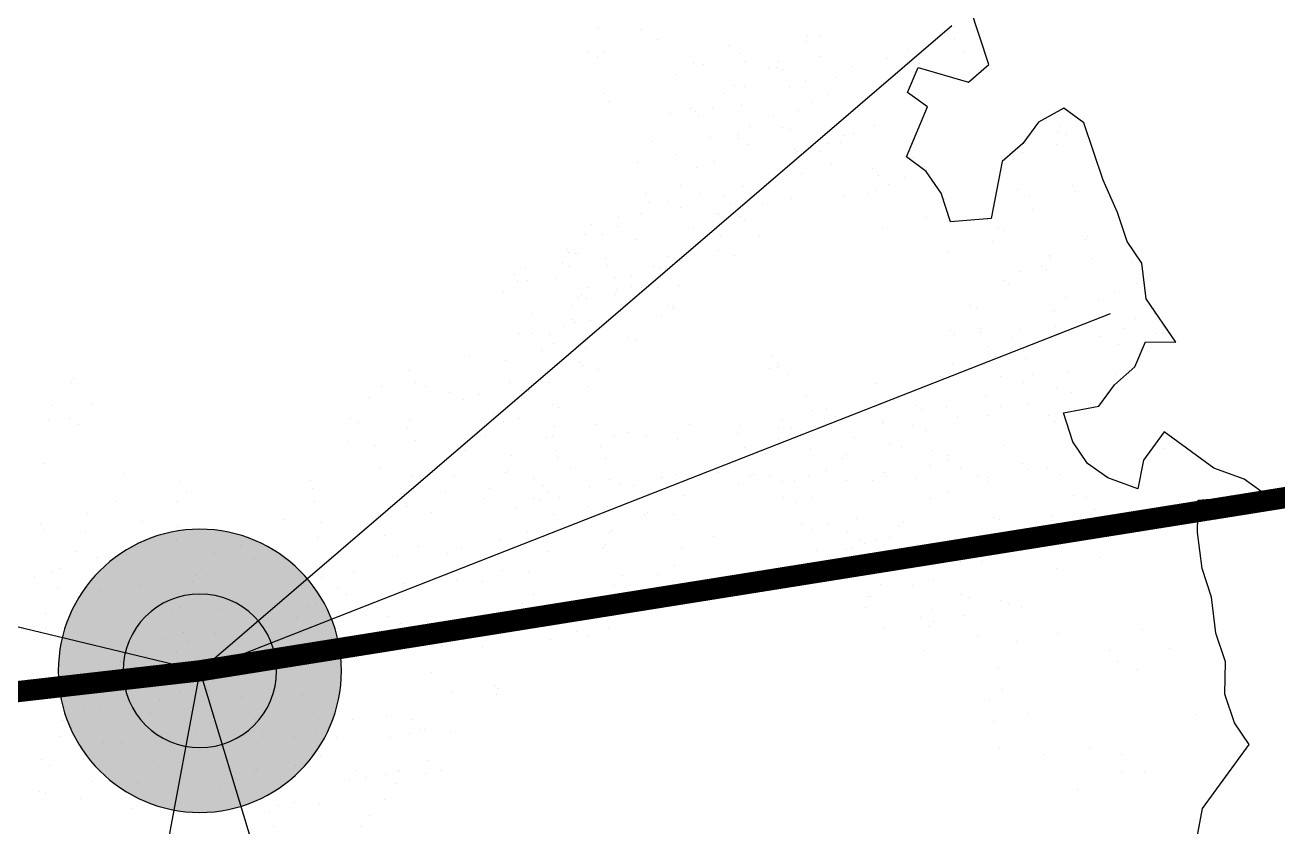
# Model space of a CAD drawing. Extents: x 671027 to 671614, y 802418 to 802669.
# Drawn here: x 671271.354 to 671273.124, y 802500.459 to 802501.592 of the extents above; entities that cross this region are included whole.
import ezdxf

# ---------------------------------------------------------------- set-up
doc = ezdxf.new("R2010")
doc.units = 0
for name, color, linetype in [('Bubbler 60', 200, 'Continuous'), ('fetcs malty hade', 8, 'Continuous'), ('Pipe-Lateral-10 Bars-32mm', 7, 'Continuous'), ('ROAD BORDER', 7, 'Continuous'), ('Roads boundry', 7, 'Continuous')]:
    doc.layers.add(name, color=color, linetype=linetype)
doc.styles.get("Standard").update_dxf_attribs({"font": 'arial.ttf'})
doc.linetypes.add('32mm', pattern='A,0.5,-0.2,["32mm",Standard,S=0.1,R=0,X=-0.1,Y=-0.05],-0.5', length=1.2)

# ---------------------------------------------------------------- blocks, each defined once
blk = doc.blocks.new('wt')
at = {"layer": 'fetcs malty hade', "color": 0}
for p, q in [((0, 0, -0.0102), (-0.2813, 0.7862, -0.0102)), ((0, 0, -0.0102), (0.7566, 0.2267, -0.0102)), ((0.0593, 0.1381, -0.0102), (0.0593, 0.1381, -0.0102)), ((0.0848, 0.1422, -0.0102), (0.0848, 0.1422, -0.0102)), ((0.0866, 0.138, -0.0102), (0.0866, 0.138, -0.0102)), ((-0.0921, 0.1277, -0.0102), (-0.0921, 0.1277, -0.0102)), ((-0.0509, 0.1318, -0.0102), (-0.0509, 0.1318, -0.0102)), ((0.0643, 0.1324, -0.0102), (0.0643, 0.1324, -0.0102)), ((-0.1353, 0.1184, -0.0102), (-0.1353, 0.1184, -0.0102)), ((-0.1298, 0.1165, -0.0102), (-0.1298, 0.1165, -0.0102)), ((-0.0608, 0.1218, -0.0102), (-0.0608, 0.1218, -0.0102)), ((-0.0486, 0.1233, -0.0102), (-0.0486, 0.1233, -0.0102)), ((0.0286, 0.1174, -0.0102), (0.0286, 0.1174, -0.0102)), ((0.0419, 0.1208, -0.0102), (0.0419, 0.1208, -0.0102)), ((-0.1844, 0.1105, -0.0102), (-0.1844, 0.1105, -0.0102)), ((-0.0965, 0.1068, -0.0102), (-0.0965, 0.1068, -0.0102)), ((-0.0938, 0.1132, -0.0102), (-0.0938, 0.1132, -0.0102)), ((-0.0801, 0.1096, -0.0102), (-0.0801, 0.1096, -0.0102)), ((0.0624, 0.1037, -0.0102), (0.0624, 0.1037, -0.0102)), ((0.0946, 0.1096, -0.0102), (0.0946, 0.1096, -0.0102)), ((-0.2314, 0.0976, -0.0102), (-0.2314, 0.0976, -0.0102)), ((-0.219, 0.1026, -0.0102), (-0.219, 0.1026, -0.0102)), ((0.0188, 0.0976, -0.0102), (0.0188, 0.0976, -0.0102)), ((0.0599, 0.1002, -0.0102), (0.0599, 0.1002, -0.0102)), ((0.0817, 0.0982, -0.0102), (0.0817, 0.0982, -0.0102)), ((-0.2193, 0.0852, -0.0102), (-0.2193, 0.0852, -0.0102)), ((-0.1095, 0.0914, -0.0102), (-0.1095, 0.0914, -0.0102)), ((0.023, 0.086, -0.0102), (0.023, 0.086, -0.0102)), ((0.0504, 0.0859, -0.0102), (0.0504, 0.0859, -0.0102)), ((-0.2516, 0.0783, -0.0102), (-0.2516, 0.0783, -0.0102)), ((-0.2488, 0.0801, -0.0102), (-0.2488, 0.0801, -0.0102)), ((-0.2135, 0.0778, -0.0102), (-0.2135, 0.0778, -0.0102)), ((-0.1393, 0.0784, -0.0102), (-0.1393, 0.0784, -0.0102)), ((-0.1241, 0.0817, -0.0102), (-0.1241, 0.0817, -0.0102)), ((-0.1021, 0.0754, -0.0102), (-0.1021, 0.0754, -0.0102)), ((-0.0867, 0.0789, -0.0102), (-0.0867, 0.0789, -0.0102)), ((-0.0747, 0.0753, -0.0102), (-0.0747, 0.0753, -0.0102)), ((-0.0168, 0.0826, -0.0102), (-0.0168, 0.0826, -0.0102)), ((0.003, 0.0785, -0.0102), (0.003, 0.0785, -0.0102)), ((0.0077, 0.0759, -0.0102), (0.0077, 0.0759, -0.0102)), ((-0.2288, 0.0658, -0.0102), (-0.2288, 0.0658, -0.0102)), ((-0.0148, 0.0642, -0.0102), (-0.0148, 0.0642, -0.0102)), ((0.0034, 0.0626, -0.0102), (0.0034, 0.0626, -0.0102)), ((0.0089, 0.0638, -0.0102), (0.0089, 0.0638, -0.0102)), ((0.0522, 0.0708, -0.0102), (0.0522, 0.0708, -0.0102)), ((0.0887, 0.0705, -0.0102), (0.0887, 0.0705, -0.0102)), ((0.0909, 0.0677, -0.0102), (0.0909, 0.0677, -0.0102)), ((0.1069, 0.0688, -0.0102), (0.1069, 0.0688, -0.0102)), ((-0.1466, 0.0536, -0.0102), (-0.1466, 0.0536, -0.0102)), ((0.0874, 0.0612, -0.0102), (0.0874, 0.0612, -0.0102)), ((-0.1693, 0.0455, -0.0102), (-0.1693, 0.0455, -0.0102)), ((-0.1023, 0.0502, -0.0102), (-0.1023, 0.0502, -0.0102)), ((-0.0755, 0.0422, -0.0102), (-0.0755, 0.0422, -0.0102)), ((-0.0224, 0.0512, -0.0102), (-0.0224, 0.0512, -0.0102)), ((-0.0169, 0.0429, -0.0102), (-0.0169, 0.0429, -0.0102)), ((0.005, 0.0511, -0.0102), (0.005, 0.0511, -0.0102)), ((0.0295, 0.0444, -0.0102), (0.0295, 0.0444, -0.0102)), ((0.0701, 0.0451, -0.0102), (0.0701, 0.0451, -0.0102)), ((-0.1277, 0.0341, -0.0102), (-0.1277, 0.0341, -0.0102)), ((0.0045, 0.0314, -0.0102), (0.0045, 0.0314, -0.0102)), ((0.0198, 0.0359, -0.0102), (0.0198, 0.0359, -0.0102)), ((-0.0299, 0.0281, -0.0102), (-0.0299, 0.0281, -0.0102)), ((0.0071, 0.0279, -0.0102), (0.0071, 0.0279, -0.0102)), ((-0.0537, 0.0107, -0.0102), (-0.0537, 0.0107, -0.0102)), ((-0.0524, 0.0183, -0.0102), (-0.0524, 0.0183, -0.0102)), ((-0.051, 0.0122, -0.0102), (-0.051, 0.0122, -0.0102)), ((-0.0328, 0.0105, -0.0102), (-0.0328, 0.0105, -0.0102)), ((-0.0181, 0.0172, -0.0102), (-0.0181, 0.0172, -0.0102)), ((0.016, 0.0187, -0.0102), (0.016, 0.0187, -0.0102)), ((0, 0, -0.0102), (-0.4641, -0.6757, -0.0102)), ((0, 0, -0.0102), (-0.2134, -0.7806, -0.0102)), ((-0.141, 0.0039, -0.0102), (-0.141, 0.0039, -0.0102)), ((-0.1207, 0.006, -0.0102), (-0.1207, 0.006, -0.0102)), ((-0.1091, 0.0081, -0.0102), (-0.1091, 0.0081, -0.0102)), ((-0.0255, 0.0072, -0.0102), (-0.0255, 0.0072, -0.0102)), ((0, 0, -0.0102), (0.8476, -0.1601, -0.0102)), ((0.0512, 0.0091, -0.0102), (0.0512, 0.0091, -0.0102)), ((-0.1579, -0.0001, -0.0102), (-0.1579, -0.0001, -0.0102)), ((-0.1484, -0.0049, -0.0102), (-0.1484, -0.0049, -0.0102)), ((-0.0791, -0.0054, -0.0102), (-0.0791, -0.0054, -0.0102)), ((-0.0739, -0.0015, -0.0102), (-0.0739, -0.0015, -0.0102)), ((0.0171, -0.0063, -0.0102), (0.0171, -0.0063, -0.0102)), ((0.0967, -0.0066, -0.0102), (0.0967, -0.0066, -0.0102)), ((-0.1154, -0.0203, -0.0102), (-0.1154, -0.0203, -0.0102)), ((-0.084, -0.0113, -0.0102), (-0.084, -0.0113, -0.0102)), ((-0.0295, -0.0161, -0.0102), (-0.0295, -0.0161, -0.0102)), ((0.0914, -0.0199, -0.0102), (0.0914, -0.0199, -0.0102)), ((-0.0964, -0.0226, -0.0102), (-0.0964, -0.0226, -0.0102)), ((-0.0783, -0.0243, -0.0102), (-0.0783, -0.0243, -0.0102)), ((-0.0488, -0.0209, -0.0102), (-0.0488, -0.0209, -0.0102)), ((-0.0038, -0.0212, -0.0102), (-0.0038, -0.0212, -0.0102)), ((0.0057, -0.0257, -0.0102), (0.0057, -0.0257, -0.0102)), ((0.026, -0.0319, -0.0102), (0.026, -0.0319, -0.0102)), ((0.0389, -0.0378, -0.0102), (0.0389, -0.0378, -0.0102)), ((0.0863, -0.0378, -0.0102), (0.0863, -0.0378, -0.0102)), ((0.0888, -0.0363, -0.0102), (0.0888, -0.0363, -0.0102)), ((-0.0998, -0.0444, -0.0102), (-0.0998, -0.0444, -0.0102)), ((0.0554, -0.046, -0.0102), (0.0554, -0.046, -0.0102)), ((0.0595, -0.0447, -0.0102), (0.0595, -0.0447, -0.0102)), ((0.1222, -0.0452, -0.0102), (0.1222, -0.0452, -0.0102)), ((0.1346, -0.0464, -0.0102), (0.1346, -0.0464, -0.0102)), ((-0.1043, -0.0532, -0.0102), (-0.1043, -0.0532, -0.0102)), ((-0.0874, -0.055, -0.0102), (-0.0874, -0.055, -0.0102)), ((0.1067, -0.056, -0.0102), (0.1067, -0.056, -0.0102)), ((0.1179, -0.0531, -0.0102), (0.1179, -0.0531, -0.0102)), ((-0.0484, -0.0682, -0.0102), (-0.0484, -0.0682, -0.0102)), ((0.062, -0.0719, -0.0102), (0.062, -0.0719, -0.0102)), ((0.0867, -0.0705, -0.0102), (0.0867, -0.0705, -0.0102)), ((0.1165, -0.0662, -0.0102), (0.1165, -0.0662, -0.0102)), ((-0.1173, -0.0822, -0.0102), (-0.1173, -0.0822, -0.0102)), ((-0.0841, -0.0783, -0.0102), (-0.0841, -0.0783, -0.0102)), ((0.0295, -0.0822, -0.0102), (0.0295, -0.0822, -0.0102)), ((-0.0782, -0.0855, -0.0102), (-0.0782, -0.0855, -0.0102)), ((-0.0613, -0.0908, -0.0102), (-0.0613, -0.0908, -0.0102)), ((-0.0352, -0.0846, -0.0102), (-0.0352, -0.0846, -0.0102)), ((0.0505, -0.0926, -0.0102), (0.0505, -0.0926, -0.0102)), ((0.0617, -0.0897, -0.0102), (0.0617, -0.0897, -0.0102)), ((0.0799, -0.0914, -0.0102), (0.0799, -0.0914, -0.0102)), ((0.1204, -0.0869, -0.0102), (0.1204, -0.0869, -0.0102)), ((-0.0451, -0.1023, -0.0102), (-0.0451, -0.1023, -0.0102)), ((-0.043, -0.0952, -0.0102), (-0.043, -0.0952, -0.0102)), ((0.0686, -0.0943, -0.0102), (0.0686, -0.0943, -0.0102)), ((-0.1471, -0.1082, -0.0102), (-0.1471, -0.1082, -0.0102)), ((-0.1396, -0.1088, -0.0102), (-0.1396, -0.1088, -0.0102)), ((-0.1294, -0.109, -0.0102), (-0.1294, -0.109, -0.0102)), ((-0.111, -0.1121, -0.0102), (-0.111, -0.1121, -0.0102)), ((-0.0991, -0.1082, -0.0102), (-0.0991, -0.1082, -0.0102)), ((-0.0661, -0.1082, -0.0102), (-0.0661, -0.1082, -0.0102)), ((-0.0158, -0.1109, -0.0102), (-0.0158, -0.1109, -0.0102)), ((0.0668, -0.1061, -0.0102), (0.0668, -0.1061, -0.0102)), ((0.1035, -0.1131, -0.0102), (0.1035, -0.1131, -0.0102)), ((-0.0552, -0.1203, -0.0102), (-0.0552, -0.1203, -0.0102)), ((-0.0134, -0.1162, -0.0102), (-0.0134, -0.1162, -0.0102)), ((0.0048, -0.1178, -0.0102), (0.0048, -0.1178, -0.0102)), ((0.0537, -0.1209, -0.0102), (0.0537, -0.1209, -0.0102)), ((0.0958, -0.12, -0.0102), (0.0958, -0.12, -0.0102)), ((0.1422, -0.1184, -0.0102), (0.1422, -0.1184, -0.0102)), ((-0.0501, -0.1274, -0.0102), (-0.0501, -0.1274, -0.0102)), ((-0.0184, -0.1272, -0.0102), (-0.0184, -0.1272, -0.0102)), ((0.1028, -0.127, -0.0102), (0.1028, -0.127, -0.0102)), ((0.1338, -0.1271, -0.0102), (0.1338, -0.1271, -0.0102)), ((-0.1754, -0.1425, -0.0102), (-0.1754, -0.1425, -0.0102)), ((-0.0682, -0.135, -0.0102), (-0.0682, -0.135, -0.0102)), ((-0.032, -0.1416, -0.0102), (-0.032, -0.1416, -0.0102)), ((0.1015, -0.1435, -0.0102), (0.1015, -0.1435, -0.0102)), ((0.1223, -0.1405, -0.0102), (0.1223, -0.1405, -0.0102)), ((-0.1946, -0.146, -0.0102), (-0.1946, -0.146, -0.0102)), ((-0.19, -0.1522, -0.0102), (-0.19, -0.1522, -0.0102)), ((0.0537, -0.1496, -0.0102), (0.0537, -0.1496, -0.0102)), ((0.0718, -0.1513, -0.0102), (0.0718, -0.1513, -0.0102)), ((0.0985, -0.1544, -0.0102), (0.0985, -0.1544, -0.0102)), ((0.1008, -0.1553, -0.0102), (0.1008, -0.1553, -0.0102)), ((0.1097, -0.1515, -0.0102), (0.1097, -0.1515, -0.0102)), ((-0.2101, -0.1633, -0.0102), (-0.2101, -0.1633, -0.0102)), ((-0.1699, -0.1643, -0.0102), (-0.1699, -0.1643, -0.0102)), ((-0.0953, -0.1637, -0.0102), (-0.0953, -0.1637, -0.0102)), ((-0.0283, -0.1589, -0.0102), (-0.0283, -0.1589, -0.0102)), ((-0.2179, -0.1742, -0.0102), (-0.2179, -0.1742, -0.0102)), ((-0.1517, -0.1659, -0.0102), (-0.1517, -0.1659, -0.0102)), ((-0.0777, -0.1732, -0.0102), (-0.0777, -0.1732, -0.0102)), ((-0.0537, -0.1751, -0.0102), (-0.0537, -0.1751, -0.0102)), ((-0.0211, -0.1695, -0.0102), (-0.0211, -0.1695, -0.0102)), ((0.0584, -0.1697, -0.0102), (0.0584, -0.1697, -0.0102)), ((0.0676, -0.1761, -0.0102), (0.0676, -0.1761, -0.0102)), ((0.0697, -0.1668, -0.0102), (0.0697, -0.1668, -0.0102)), ((-0.1167, -0.1852, -0.0102), (-0.1167, -0.1852, -0.0102)), ((-0.0124, -0.1829, -0.0102), (-0.0124, -0.1829, -0.0102)), ((0.0682, -0.1799, -0.0102), (0.0682, -0.1799, -0.0102)), ((0.0936, -0.1793, -0.0102), (0.0936, -0.1793, -0.0102)), ((0.1048, -0.1764, -0.0102), (0.1048, -0.1764, -0.0102)), ((-0.1883, -0.1947, -0.0102), (-0.1883, -0.1947, -0.0102)), ((-0.1812, -0.1921, -0.0102), (-0.1812, -0.1921, -0.0102)), ((-0.1414, -0.1916, -0.0102), (-0.1414, -0.1916, -0.0102)), ((-0.0828, -0.191, -0.0102), (-0.0828, -0.191, -0.0102)), ((0.0216, -0.1908, -0.0102), (0.0216, -0.1908, -0.0102)), ((0.1034, -0.1895, -0.0102), (0.1034, -0.1895, -0.0102)), ((-0.2286, -0.1985, -0.0102), (-0.2286, -0.1985, -0.0102)), ((-0.2183, -0.2031, -0.0102), (-0.2183, -0.2031, -0.0102)), ((-0.17, -0.1975, -0.0102), (-0.17, -0.1975, -0.0102)), ((-0.1095, -0.2044, -0.0102), (-0.1095, -0.2044, -0.0102)), ((-0.0037, -0.204, -0.0102), (-0.0037, -0.204, -0.0102)), ((0.0007, -0.2009, -0.0102), (0.0007, -0.2009, -0.0102)), ((0.0396, -0.2058, -0.0102), (0.0396, -0.2058, -0.0102)), ((0.0733, -0.2005, -0.0102), (0.0733, -0.2005, -0.0102)), ((-0.2137, -0.2109, -0.0102), (-0.2137, -0.2109, -0.0102)), ((-0.0743, -0.2141, -0.0102), (-0.0743, -0.2141, -0.0102)), ((-0.1384, -0.2266, -0.0102), (-0.1384, -0.2266, -0.0102)), ((-0.1256, -0.2182, -0.0102), (-0.1256, -0.2182, -0.0102)), ((-0.0777, -0.2263, -0.0102), (-0.0777, -0.2263, -0.0102)), ((-0.0526, -0.2194, -0.0102), (-0.0526, -0.2194, -0.0102)), ((-0.2068, -0.23, -0.0102), (-0.2068, -0.23, -0.0102)), ((-0.1575, -0.2373, -0.0102), (-0.1575, -0.2373, -0.0102)), ((0.0055, -0.2345, -0.0102), (0.0055, -0.2345, -0.0102)), ((-0.1996, -0.2405, -0.0102), (-0.1996, -0.2405, -0.0102)), ((-0.1165, -0.2487, -0.0102), (-0.1165, -0.2487, -0.0102)), ((-0.0487, -0.2402, -0.0102), (-0.0487, -0.2402, -0.0102)), ((-0.0087, -0.2453, -0.0102), (-0.0087, -0.2453, -0.0102)), ((0.0385, -0.2422, -0.0102), (0.0385, -0.2422, -0.0102)), ((0.0406, -0.2442, -0.0102), (0.0406, -0.2442, -0.0102)), ((0.0456, -0.2417, -0.0102), (0.0456, -0.2417, -0.0102)), ((-0.2344, -0.2499, -0.0102), (-0.2344, -0.2499, -0.0102)), ((-0.2025, -0.2546, -0.0102), (-0.2025, -0.2546, -0.0102)), ((-0.1677, -0.2559, -0.0102), (-0.1677, -0.2559, -0.0102)), ((-0.1239, -0.2547, -0.0102), (-0.1239, -0.2547, -0.0102)), ((-0.0813, -0.2583, -0.0102), (-0.0813, -0.2583, -0.0102)), ((-0.0559, -0.2578, -0.0102), (-0.0559, -0.2578, -0.0102)), ((-0.0154, -0.2572, -0.0102), (-0.0154, -0.2572, -0.0102)), ((-0.1849, -0.2641, -0.0102), (-0.1849, -0.2641, -0.0102)), ((-0.1357, -0.2688, -0.0102), (-0.1357, -0.2688, -0.0102)), ((-0.2282, -0.2787, -0.0102), (-0.2282, -0.2787, -0.0102)), ((-0.1779, -0.272, -0.0102), (-0.1779, -0.272, -0.0102)), ((-0.1498, -0.2756, -0.0102), (-0.1498, -0.2756, -0.0102)), ((-0.1373, -0.2713, -0.0102), (-0.1373, -0.2713, -0.0102)), ((-0.106, -0.2744, -0.0102), (-0.106, -0.2744, -0.0102)), ((-0.0516, -0.2793, -0.0102), (-0.0516, -0.2793, -0.0102)), ((-0.0269, -0.2717, -0.0102), (-0.0269, -0.2717, -0.0102)), ((-0.2844, -0.2834, -0.0102), (-0.2844, -0.2834, -0.0102)), ((-0.21, -0.2804, -0.0102), (-0.21, -0.2804, -0.0102)), ((-0.1793, -0.2856, -0.0102), (-0.1793, -0.2856, -0.0102)), ((-0.112, -0.2895, -0.0102), (-0.112, -0.2895, -0.0102)), ((-0.0856, -0.2818, -0.0102), (-0.0856, -0.2818, -0.0102)), ((-0.0334, -0.281, -0.0102), (-0.0334, -0.281, -0.0102)), ((-0.2981, -0.2941, -0.0102), (-0.2981, -0.2941, -0.0102)), ((-0.2933, -0.2957, -0.0102), (-0.2933, -0.2957, -0.0102)), ((-0.2492, -0.2931, -0.0102), (-0.2492, -0.2931, -0.0102)), ((-0.2011, -0.2948, -0.0102), (-0.2011, -0.2948, -0.0102)), ((-0.129, -0.2915, -0.0102), (-0.129, -0.2915, -0.0102)), ((-0.1218, -0.2988, -0.0102), (-0.1218, -0.2988, -0.0102)), ((-0.1109, -0.295, -0.0102), (-0.1109, -0.295, -0.0102)), ((-0.0676, -0.2967, -0.0102), (-0.0676, -0.2967, -0.0102)), ((0.0054, -0.2912, -0.0102), (0.0054, -0.2912, -0.0102)), ((-0.3022, -0.3032, -0.0102), (-0.3022, -0.3032, -0.0102)), ((-0.2917, -0.3043, -0.0102), (-0.2917, -0.3043, -0.0102)), ((-0.2645, -0.3045, -0.0102), (-0.2645, -0.3045, -0.0102)), ((-0.2479, -0.3031, -0.0102), (-0.2479, -0.3031, -0.0102)), ((-0.2329, -0.3091, -0.0102), (-0.2329, -0.3091, -0.0102)), ((-0.1614, -0.3054, -0.0102), (-0.1614, -0.3054, -0.0102)), ((-0.1155, -0.3028, -0.0102), (-0.1155, -0.3028, -0.0102)), ((-0.0973, -0.3045, -0.0102), (-0.0973, -0.3045, -0.0102)), ((-0.0197, -0.3019, -0.0102), (-0.0197, -0.3019, -0.0102)), ((-0.2456, -0.3176, -0.0102), (-0.2456, -0.3176, -0.0102)), ((-0.2382, -0.3197, -0.0102), (-0.2382, -0.3197, -0.0102)), ((-0.206, -0.3122, -0.0102), (-0.206, -0.3122, -0.0102)), ((-0.1879, -0.3139, -0.0102), (-0.1879, -0.3139, -0.0102)), ((-0.1848, -0.318, -0.0102), (-0.1848, -0.318, -0.0102)), ((-0.1694, -0.3135, -0.0102), (-0.1694, -0.3135, -0.0102)), ((-0.1622, -0.3111, -0.0102), (-0.1622, -0.3111, -0.0102)), ((-0.15, -0.3121, -0.0102), (-0.15, -0.3121, -0.0102)), ((-0.144, -0.3127, -0.0102), (-0.144, -0.3127, -0.0102)), ((-0.1111, -0.3112, -0.0102), (-0.1111, -0.3112, -0.0102)), ((0.0007, -0.3136, -0.0102), (0.0007, -0.3136, -0.0102)), ((-0.2913, -0.3277, -0.0102), (-0.2913, -0.3277, -0.0102)), ((-0.251, -0.3292, -0.0102), (-0.251, -0.3292, -0.0102)), ((-0.1342, -0.3232, -0.0102), (-0.1342, -0.3232, -0.0102)), ((0.006, -0.3222, -0.0102), (0.006, -0.3222, -0.0102)), ((-0.3143, -0.3398, -0.0102), (-0.3143, -0.3398, -0.0102)), ((-0.3117, -0.3399, -0.0102), (-0.3117, -0.3399, -0.0102)), ((-0.3033, -0.334, -0.0102), (-0.3033, -0.334, -0.0102)), ((-0.2999, -0.3394, -0.0102), (-0.2999, -0.3394, -0.0102)), ((-0.2678, -0.3387, -0.0102), (-0.2678, -0.3387, -0.0102)), ((-0.2562, -0.3373, -0.0102), (-0.2562, -0.3373, -0.0102)), ((-0.253, -0.3399, -0.0102), (-0.253, -0.3399, -0.0102)), ((-0.2203, -0.3395, -0.0102), (-0.2203, -0.3395, -0.0102)), ((-0.2176, -0.342, -0.0102), (-0.2176, -0.342, -0.0102)), ((-0.116, -0.3363, -0.0102), (-0.116, -0.3363, -0.0102)), ((-0.1009, -0.3331, -0.0102), (-0.1009, -0.3331, -0.0102)), ((0.0009, -0.34, -0.0102), (0.0009, -0.34, -0.0102)), ((-0.31, -0.3479, -0.0102), (-0.31, -0.3479, -0.0102)), ((-0.3097, -0.3456, -0.0102), (-0.3097, -0.3456, -0.0102)), ((-0.2749, -0.3468, -0.0102), (-0.2749, -0.3468, -0.0102)), ((-0.2737, -0.3445, -0.0102), (-0.2737, -0.3445, -0.0102)), ((-0.272, -0.3509, -0.0102), (-0.272, -0.3509, -0.0102)), ((-0.2311, -0.3456, -0.0102), (-0.2311, -0.3456, -0.0102)), ((-0.1994, -0.3437, -0.0102), (-0.1994, -0.3437, -0.0102)), ((-0.1674, -0.3478, -0.0102), (-0.1674, -0.3478, -0.0102)), ((-0.1492, -0.3495, -0.0102), (-0.1492, -0.3495, -0.0102)), ((-0.0992, -0.3497, -0.0102), (-0.0992, -0.3497, -0.0102)), ((-0.0789, -0.3509, -0.0102), (-0.0789, -0.3509, -0.0102)), ((-0.0773, -0.3495, -0.0102), (-0.0773, -0.3495, -0.0102)), ((-0.0679, -0.3452, -0.0102), (-0.0679, -0.3452, -0.0102)), ((-0.0657, -0.3427, -0.0102), (-0.0657, -0.3427, -0.0102)), ((-0.0335, -0.3483, -0.0102), (-0.0335, -0.3483, -0.0102)), ((-0.3325, -0.3613, -0.0102), (-0.3325, -0.3613, -0.0102)), ((-0.3247, -0.3546, -0.0102), (-0.3247, -0.3546, -0.0102)), ((-0.2809, -0.3534, -0.0102), (-0.2809, -0.3534, -0.0102)), ((-0.2538, -0.3526, -0.0102), (-0.2538, -0.3526, -0.0102)), ((-0.2129, -0.3547, -0.0102), (-0.2129, -0.3547, -0.0102)), ((-0.1558, -0.3617, -0.0102), (-0.1558, -0.3617, -0.0102)), ((-0.1385, -0.3525, -0.0102), (-0.1385, -0.3525, -0.0102)), ((-0.121, -0.3541, -0.0102), (-0.121, -0.3541, -0.0102)), ((-0.1159, -0.3613, -0.0102), (-0.1159, -0.3613, -0.0102)), ((-0.0407, -0.356, -0.0102), (-0.0407, -0.356, -0.0102)), ((-0.3232, -0.3696, -0.0102), (-0.3232, -0.3696, -0.0102)), ((-0.3036, -0.3705, -0.0102), (-0.3036, -0.3705, -0.0102)), ((-0.2973, -0.371, -0.0102), (-0.2973, -0.371, -0.0102)), ((-0.1142, -0.3728, -0.0102), (-0.1142, -0.3728, -0.0102)), ((-0.4746, -0.3745, -0.0102), (-0.4746, -0.3745, -0.0102)), ((-0.4698, -0.3814, -0.0102), (-0.4698, -0.3814, -0.0102)), ((-0.3285, -0.3831, -0.0102), (-0.3285, -0.3831, -0.0102)), ((-0.2865, -0.3766, -0.0102), (-0.2865, -0.3766, -0.0102)), ((-0.2765, -0.3761, -0.0102), (-0.2765, -0.3761, -0.0102)), ((-0.273, -0.3755, -0.0102), (-0.273, -0.3755, -0.0102)), ((-0.2583, -0.3778, -0.0102), (-0.2583, -0.3778, -0.0102)), ((-0.2363, -0.3824, -0.0102), (-0.2363, -0.3824, -0.0102)), ((-0.158, -0.374, -0.0102), (-0.158, -0.374, -0.0102)), ((-0.0909, -0.3826, -0.0102), (-0.0909, -0.3826, -0.0102)), ((-0.0889, -0.3793, -0.0102), (-0.0889, -0.3793, -0.0102)), ((-0.4932, -0.3849, -0.0102), (-0.4932, -0.3849, -0.0102)), ((-0.4735, -0.3869, -0.0102), (-0.4735, -0.3869, -0.0102)), ((-0.4394, -0.3841, -0.0102), (-0.4394, -0.3841, -0.0102)), ((-0.432, -0.3867, -0.0102), (-0.432, -0.3867, -0.0102)), ((-0.3363, -0.3844, -0.0102), (-0.3363, -0.3844, -0.0102)), ((-0.286, -0.3902, -0.0102), (-0.286, -0.3902, -0.0102)), ((-0.2777, -0.3891, -0.0102), (-0.2777, -0.3891, -0.0102)), ((-0.2338, -0.3879, -0.0102), (-0.2338, -0.3879, -0.0102)), ((-0.1543, -0.3881, -0.0102), (-0.1543, -0.3881, -0.0102)), ((-0.0387, -0.3851, -0.0102), (-0.0387, -0.3851, -0.0102)), ((-0.3369, -0.403, -0.0102), (-0.3369, -0.403, -0.0102)), ((-0.3158, -0.3975, -0.0102), (-0.3158, -0.3975, -0.0102)), ((-0.276, -0.3971, -0.0102), (-0.276, -0.3971, -0.0102)), ((-0.1191, -0.3977, -0.0102), (-0.1191, -0.3977, -0.0102)), ((-0.1174, -0.3971, -0.0102), (-0.1174, -0.3971, -0.0102)), ((-0.087, -0.4033, -0.0102), (-0.087, -0.4033, -0.0102)), ((-0.0449, -0.4001, -0.0102), (-0.0449, -0.4001, -0.0102)), ((-0.3797, -0.4053, -0.0102), (-0.3797, -0.4053, -0.0102)), ((-0.3529, -0.4086, -0.0102), (-0.3529, -0.4086, -0.0102)), ((-0.3454, -0.4107, -0.0102), (-0.3454, -0.4107, -0.0102)), ((-0.292, -0.409, -0.0102), (-0.292, -0.409, -0.0102)), ((-0.2912, -0.4141, -0.0102), (-0.2912, -0.4141, -0.0102)), ((-0.2744, -0.4104, -0.0102), (-0.2744, -0.4104, -0.0102)), ((-0.2513, -0.411, -0.0102), (-0.2513, -0.411, -0.0102)), ((-0.1478, -0.4134, -0.0102), (-0.1478, -0.4134, -0.0102)), ((-0.1194, -0.4096, -0.0102), (-0.1194, -0.4096, -0.0102)), ((-0.1012, -0.4131, -0.0102), (-0.1012, -0.4131, -0.0102)), ((-0.0585, -0.4072, -0.0102), (-0.0585, -0.4072, -0.0102)), ((-0.4885, -0.419, -0.0102), (-0.4885, -0.419, -0.0102)), ((-0.3952, -0.4185, -0.0102), (-0.3952, -0.4185, -0.0102)), ((-0.2996, -0.4211, -0.0102), (-0.2996, -0.4211, -0.0102)), ((-0.2892, -0.4188, -0.0102), (-0.2892, -0.4188, -0.0102)), ((-0.2588, -0.4173, -0.0102), (-0.2588, -0.4173, -0.0102)), ((-0.2574, -0.422, -0.0102), (-0.2574, -0.422, -0.0102)), ((-0.2559, -0.4206, -0.0102), (-0.2559, -0.4206, -0.0102)), ((-0.1594, -0.4249, -0.0102), (-0.1594, -0.4249, -0.0102)), ((-0.4785, -0.4321, -0.0102), (-0.4785, -0.4321, -0.0102)), ((-0.3444, -0.4265, -0.0102), (-0.3444, -0.4265, -0.0102)), ((-0.2945, -0.4323, -0.0102), (-0.2945, -0.4323, -0.0102)), ((-0.2741, -0.4287, -0.0102), (-0.2741, -0.4287, -0.0102)), ((-0.1242, -0.4345, -0.0102), (-0.1242, -0.4345, -0.0102)), ((-0.0652, -0.4348, -0.0102), (-0.0652, -0.4348, -0.0102)), ((-0.4481, -0.4441, -0.0102), (-0.4481, -0.4441, -0.0102)), ((-0.4169, -0.4365, -0.0102), (-0.4169, -0.4365, -0.0102)), ((-0.3822, -0.4378, -0.0102), (-0.3822, -0.4378, -0.0102)), ((-0.3569, -0.4387, -0.0102), (-0.3569, -0.4387, -0.0102)), ((-0.3383, -0.4366, -0.0102), (-0.3383, -0.4366, -0.0102)), ((-0.3202, -0.4456, -0.0102), (-0.3202, -0.4456, -0.0102)), ((-0.1175, -0.4438, -0.0102), (-0.1175, -0.4438, -0.0102)), ((-0.4188, -0.4532, -0.0102), (-0.4188, -0.4532, -0.0102)), ((-0.3699, -0.4534, -0.0102), (-0.3699, -0.4534, -0.0102)), ((-0.3481, -0.4529, -0.0102), (-0.3481, -0.4529, -0.0102)), ((-0.1226, -0.4483, -0.0102), (-0.1226, -0.4483, -0.0102)), ((-0.4562, -0.4601, -0.0102), (-0.4562, -0.4601, -0.0102)), ((-0.416, -0.4574, -0.0102), (-0.416, -0.4574, -0.0102)), ((-0.4123, -0.4589, -0.0102), (-0.4123, -0.4589, -0.0102)), ((-0.3303, -0.4653, -0.0102), (-0.3303, -0.4653, -0.0102)), ((-0.3001, -0.4637, -0.0102), (-0.3001, -0.4637, -0.0102)), ((-0.1537, -0.4659, -0.0102), (-0.1537, -0.4659, -0.0102)), ((-0.1475, -0.4634, -0.0102), (-0.1475, -0.4634, -0.0102)), ((-0.1058, -0.4599, -0.0102), (-0.1058, -0.4599, -0.0102)), ((-0.4545, -0.4681, -0.0102), (-0.4545, -0.4681, -0.0102)), ((-0.4183, -0.4716, -0.0102), (-0.4183, -0.4716, -0.0102)), ((-0.3937, -0.4675, -0.0102), (-0.3937, -0.4675, -0.0102)), ((-0.373, -0.4683, -0.0102), (-0.373, -0.4683, -0.0102)), ((-0.3435, -0.4734, -0.0102), (-0.3435, -0.4734, -0.0102)), ((-0.3291, -0.4671, -0.0102), (-0.3291, -0.4671, -0.0102)), ((-0.3121, -0.467, -0.0102), (-0.3121, -0.467, -0.0102)), ((-0.294, -0.4767, -0.0102), (-0.294, -0.4767, -0.0102)), ((-0.1355, -0.4676, -0.0102), (-0.1355, -0.4676, -0.0102)), ((-0.1123, -0.473, -0.0102), (-0.1123, -0.473, -0.0102)), ((-0.1112, -0.4705, -0.0102), (-0.1112, -0.4705, -0.0102)), ((-0.4283, -0.482, -0.0102), (-0.4283, -0.482, -0.0102)), ((-0.3378, -0.4779, -0.0102), (-0.3378, -0.4779, -0.0102)), ((-0.3263, -0.4844, -0.0102), (-0.3263, -0.4844, -0.0102)), ((-0.1284, -0.4841, -0.0102), (-0.1284, -0.4841, -0.0102)), ((-0.1103, -0.4858, -0.0102), (-0.1103, -0.4858, -0.0102)), ((-0.4677, -0.4898, -0.0102), (-0.4677, -0.4898, -0.0102)), ((-0.4344, -0.4916, -0.0102), (-0.4344, -0.4916, -0.0102)), ((-0.4175, -0.4957, -0.0102), (-0.4175, -0.4957, -0.0102)), ((-0.3938, -0.4909, -0.0102), (-0.3938, -0.4909, -0.0102)), ((-0.3905, -0.4904, -0.0102), (-0.3905, -0.4904, -0.0102)), ((-0.35, -0.4897, -0.0102), (-0.35, -0.4897, -0.0102)), ((-0.3229, -0.4879, -0.0102), (-0.3229, -0.4879, -0.0102)), ((-0.1984, -0.4953, -0.0102), (-0.1984, -0.4953, -0.0102)), ((-0.1391, -0.4962, -0.0102), (-0.1391, -0.4962, -0.0102)), ((-0.1041, -0.4964, -0.0102), (-0.1041, -0.4964, -0.0102)), ((-0.0909, -0.4955, -0.0102), (-0.0909, -0.4955, -0.0102)), ((-0.4601, -0.4995, -0.0102), (-0.4601, -0.4995, -0.0102)), ((-0.4526, -0.5016, -0.0102), (-0.4526, -0.5016, -0.0102)), ((-0.4327, -0.4996, -0.0102), (-0.4327, -0.4996, -0.0102)), ((-0.3992, -0.4999, -0.0102), (-0.3992, -0.4999, -0.0102)), ((-0.3845, -0.498, -0.0102), (-0.3845, -0.498, -0.0102)), ((-0.3494, -0.5077, -0.0102), (-0.3494, -0.5077, -0.0102)), ((-0.3343, -0.5039, -0.0102), (-0.3343, -0.5039, -0.0102)), ((-0.3081, -0.4989, -0.0102), (-0.3081, -0.4989, -0.0102)), ((-0.2081, -0.4977, -0.0102), (-0.2081, -0.4977, -0.0102)), ((-0.2016, -0.5026, -0.0102), (-0.2016, -0.5026, -0.0102)), ((-0.199, -0.5027, -0.0102), (-0.199, -0.5027, -0.0102)), ((-0.1552, -0.5015, -0.0102), (-0.1552, -0.5015, -0.0102)), ((-0.1479, -0.4976, -0.0102), (-0.1479, -0.4976, -0.0102)), ((-0.104, -0.5059, -0.0102), (-0.104, -0.5059, -0.0102)), ((-0.0859, -0.5054, -0.0102), (-0.0859, -0.5054, -0.0102)), ((-0.1919, -0.5097, -0.0102), (-0.1919, -0.5097, -0.0102)), ((-0.1481, -0.5085, -0.0102), (-0.1481, -0.5085, -0.0102)), ((-0.1062, -0.5177, -0.0102), (-0.1062, -0.5177, -0.0102)), ((-0.0681, -0.5081, -0.0102), (-0.0681, -0.5081, -0.0102)), ((-0.0624, -0.5165, -0.0102), (-0.0624, -0.5165, -0.0102)), ((-0.0443, -0.5182, -0.0102), (-0.0443, -0.5182, -0.0102)), ((-0.4459, -0.5213, -0.0102), (-0.4459, -0.5213, -0.0102)), ((-0.4455, -0.5276, -0.0102), (-0.4455, -0.5276, -0.0102)), ((-0.4054, -0.5207, -0.0102), (-0.4054, -0.5207, -0.0102)), ((-0.3957, -0.5272, -0.0102), (-0.3957, -0.5272, -0.0102)), ((-0.3551, -0.5265, -0.0102), (-0.3551, -0.5265, -0.0102)), ((-0.1725, -0.5232, -0.0102), (-0.1725, -0.5232, -0.0102)), ((-0.1595, -0.5273, -0.0102), (-0.1595, -0.5273, -0.0102)), ((-0.1287, -0.522, -0.0102), (-0.1287, -0.522, -0.0102)), ((-0.0881, -0.5194, -0.0102), (-0.0881, -0.5194, -0.0102)), ((-0.45, -0.5301, -0.0102), (-0.45, -0.5301, -0.0102)), ((-0.4434, -0.5321, -0.0102), (-0.4434, -0.5321, -0.0102)), ((-0.4274, -0.5366, -0.0102), (-0.4274, -0.5366, -0.0102)), ((-0.3932, -0.5336, -0.0102), (-0.3932, -0.5336, -0.0102)), ((-0.3765, -0.5359, -0.0102), (-0.3765, -0.5359, -0.0102)), ((-0.3741, -0.5376, -0.0102), (-0.3741, -0.5376, -0.0102)), ((-0.3357, -0.5288, -0.0102), (-0.3357, -0.5288, -0.0102)), ((-0.1603, -0.5383, -0.0102), (-0.1603, -0.5383, -0.0102)), ((-0.1092, -0.5332, -0.0102), (-0.1092, -0.5332, -0.0102)), ((-0.0657, -0.5305, -0.0102), (-0.0657, -0.5305, -0.0102)), ((-0.4083, -0.5418, -0.0102), (-0.4083, -0.5418, -0.0102)), ((-0.3559, -0.5393, -0.0102), (-0.3559, -0.5393, -0.0102)), ((-0.1533, -0.5453, -0.0102), (-0.1533, -0.5453, -0.0102)), ((-0.1178, -0.5474, -0.0102), (-0.1178, -0.5474, -0.0102)), ((-0.0996, -0.5491, -0.0102), (-0.0996, -0.5491, -0.0102)), ((-0.0569, -0.5447, -0.0102), (-0.0569, -0.5447, -0.0102)), ((-0.0432, -0.5468, -0.0102), (-0.0432, -0.5468, -0.0102)), ((-0.0428, -0.543, -0.0102), (-0.0428, -0.543, -0.0102)), ((-0.0234, -0.5404, -0.0102), (-0.0234, -0.5404, -0.0102)), ((-0.4689, -0.5557, -0.0102), (-0.4689, -0.5557, -0.0102)), ((-0.4643, -0.5548, -0.0102), (-0.4643, -0.5548, -0.0102)), ((-0.432, -0.5507, -0.0102), (-0.432, -0.5507, -0.0102)), ((-0.4136, -0.5541, -0.0102), (-0.4136, -0.5541, -0.0102)), ((-0.3725, -0.5559, -0.0102), (-0.3725, -0.5559, -0.0102)), ((-0.1338, -0.5588, -0.0102), (-0.1338, -0.5588, -0.0102)), ((-0.1211, -0.5507, -0.0102), (-0.1211, -0.5507, -0.0102)), ((-0.0676, -0.5533, -0.0102), (-0.0676, -0.5533, -0.0102)), ((-0.0494, -0.555, -0.0102), (-0.0494, -0.555, -0.0102)), ((-0.0459, -0.5579, -0.0102), (-0.0459, -0.5579, -0.0102)), ((-0.002, -0.5567, -0.0102), (-0.002, -0.5567, -0.0102)), ((-0.0016, -0.5582, -0.0102), (-0.0016, -0.5582, -0.0102)), ((0.007, -0.5527, -0.0102), (0.007, -0.5527, -0.0102)), ((-0.4671, -0.5668, -0.0102), (-0.4671, -0.5668, -0.0102)), ((-0.4507, -0.5644, -0.0102), (-0.4507, -0.5644, -0.0102)), ((-0.4182, -0.5671, -0.0102), (-0.4182, -0.5671, -0.0102)), ((-0.3786, -0.5627, -0.0102), (-0.3786, -0.5627, -0.0102)), ((-0.3604, -0.5644, -0.0102), (-0.3604, -0.5644, -0.0102)), ((-0.048, -0.5676, -0.0102), (-0.048, -0.5676, -0.0102)), ((-0.0107, -0.5675, -0.0102), (-0.0107, -0.5675, -0.0102)), ((0.0257, -0.5661, -0.0102), (0.0257, -0.5661, -0.0102)), ((-0.4319, -0.5765, -0.0102), (-0.4319, -0.5765, -0.0102)), ((-0.383, -0.5767, -0.0102), (-0.383, -0.5767, -0.0102)), ((-0.3775, -0.5737, -0.0102), (-0.3775, -0.5737, -0.0102)), ((-0.3337, -0.5726, -0.0102), (-0.3337, -0.5726, -0.0102)), ((-0.0968, -0.5704, -0.0102), (-0.0968, -0.5704, -0.0102)), ((-0.0487, -0.5792, -0.0102), (-0.0487, -0.5792, -0.0102)), ((-0.0351, -0.5762, -0.0102), (-0.0351, -0.5762, -0.0102)), ((-0.0317, -0.5797, -0.0102), (-0.0317, -0.5797, -0.0102)), ((-0.439, -0.5897, -0.0102), (-0.439, -0.5897, -0.0102)), ((-0.384, -0.5856, -0.0102), (-0.384, -0.5856, -0.0102)), ((-0.1765, -0.5816, -0.0102), (-0.1765, -0.5816, -0.0102)), ((-0.1586, -0.5832, -0.0102), (-0.1586, -0.5832, -0.0102)), ((-0.1447, -0.5848, -0.0102), (-0.1447, -0.5848, -0.0102)), ((-0.1432, -0.5834, -0.0102), (-0.1432, -0.5834, -0.0102)), ((-0.1263, -0.5875, -0.0102), (-0.1263, -0.5875, -0.0102)), ((-0.1021, -0.5809, -0.0102), (-0.1021, -0.5809, -0.0102)), ((-0.0993, -0.5822, -0.0102), (-0.0993, -0.5822, -0.0102)), ((-0.0574, -0.5876, -0.0102), (-0.0574, -0.5876, -0.0102)), ((-0.3533, -0.5977, -0.0102), (-0.3533, -0.5977, -0.0102)), ((-0.3352, -0.5994, -0.0102), (-0.3352, -0.5994, -0.0102)), ((-0.3338, -0.5915, -0.0102), (-0.3338, -0.5915, -0.0102)), ((-0.3035, -0.601, -0.0102), (-0.3035, -0.601, -0.0102)), ((-0.1219, -0.5973, -0.0102), (-0.1219, -0.5973, -0.0102)), ((-0.0605, -0.5924, -0.0102), (-0.0605, -0.5924, -0.0102)), ((-0.0223, -0.5972, -0.0102), (-0.0223, -0.5972, -0.0102)), ((-0.0072, -0.5935, -0.0102), (-0.0072, -0.5935, -0.0102)), ((0.0201, -0.5975, -0.0102), (0.0201, -0.5975, -0.0102)), ((0.0475, -0.5976, -0.0102), (0.0475, -0.5976, -0.0102)), ((-0.3891, -0.6035, -0.0102), (-0.3891, -0.6035, -0.0102)), ((-0.3474, -0.6022, -0.0102), (-0.3474, -0.6022, -0.0102)), ((-0.3388, -0.6094, -0.0102), (-0.3388, -0.6094, -0.0102)), ((-0.1389, -0.6081, -0.0102), (-0.1389, -0.6081, -0.0102)), ((-0.095, -0.6069, -0.0102), (-0.095, -0.6069, -0.0102)), ((-0.0099, -0.6111, -0.0102), (-0.0099, -0.6111, -0.0102)), ((0.0148, -0.6081, -0.0102), (0.0148, -0.6081, -0.0102)), ((0.024, -0.608, -0.0102), (0.024, -0.608, -0.0102)), ((0.028, -0.6031, -0.0102), (0.028, -0.6031, -0.0102)), ((-0.4429, -0.6198, -0.0102), (-0.4429, -0.6198, -0.0102)), ((-0.1547, -0.6131, -0.0102), (-0.1547, -0.6131, -0.0102)), ((-0.1515, -0.6165, -0.0102), (-0.1515, -0.6165, -0.0102)), ((-0.1333, -0.6182, -0.0102), (-0.1333, -0.6182, -0.0102)), ((-0.1163, -0.6217, -0.0102), (-0.1163, -0.6217, -0.0102)), ((-0.1045, -0.619, -0.0102), (-0.1045, -0.619, -0.0102)), ((-0.0769, -0.6159, -0.0102), (-0.0769, -0.6159, -0.0102)), ((-0.0214, -0.6211, -0.0102), (-0.0214, -0.6211, -0.0102)), ((-0.3601, -0.6266, -0.0102), (-0.3994, -0.6484, -0.0102)), ((-0.3464, -0.6417, -0.0102), (-0.3601, -0.6266, -0.0102)), ((-0.3589, -0.6319, -0.0102), (-0.3589, -0.6319, -0.0102)), ((-0.3435, -0.6229, -0.0102), (-0.3435, -0.6229, -0.0102)), ((-0.0812, -0.6314, -0.0102), (-0.0812, -0.6314, -0.0102)), ((-0.0353, -0.6273, -0.0102), (-0.0353, -0.6273, -0.0102)), ((0.0048, -0.632, -0.0102), (0.0048, -0.632, -0.0102)), ((-0.448, -0.6376, -0.0102), (-0.448, -0.6376, -0.0102)), ((-0.4131, -0.6333, -0.0102), (-0.4327, -0.6442, -0.0102)), ((-0.3994, -0.6484, -0.0102), (-0.4131, -0.6333, -0.0102)), ((-0.3273, -0.6519, -0.0102), (-0.3464, -0.6417, -0.0102)), ((-0.3087, -0.6378, -0.0102), (-0.3087, -0.6378, -0.0102)), ((-0.1769, -0.6357, -0.0102), (-0.1769, -0.6357, -0.0102)), ((-0.1504, -0.6378, -0.0102), (-0.1504, -0.6378, -0.0102)), ((-0.1107, -0.634, -0.0102), (-0.1107, -0.634, -0.0102)), ((-0.1077, -0.6346, -0.0102), (-0.1077, -0.6346, -0.0102)), ((-0.022, -0.6352, -0.0102), (-0.022, -0.6352, -0.0102)), ((0.0078, -0.6387, -0.0102), (0.0078, -0.6387, -0.0102)), ((0.0219, -0.634, -0.0102), (0.0219, -0.634, -0.0102)), ((-0.4359, -0.6457, -0.0102), (-0.4359, -0.6457, -0.0102)), ((-0.4327, -0.6442, -0.0102), (-0.4161, -0.6842, -0.0102)), ((-0.3028, -0.6573, -0.0102), (-0.3273, -0.6519, -0.0102)), ((-0.3256, -0.6524, -0.0102), (-0.3256, -0.6524, -0.0102)), ((-0.2136, -0.6472, -0.0102), (-0.2136, -0.6472, -0.0102)), ((-0.2102, -0.6507, -0.0102), (-0.2102, -0.6507, -0.0102)), ((-0.1856, -0.6465, -0.0102), (-0.1856, -0.6465, -0.0102)), ((-0.1418, -0.6453, -0.0102), (-0.1418, -0.6453, -0.0102)), ((-0.1002, -0.6437, -0.0102), (-0.1002, -0.6437, -0.0102)), ((-0.0208, -0.6528, -0.0102), (-0.0208, -0.6528, -0.0102)), ((0.04, -0.643, -0.0102), (0.04, -0.643, -0.0102)), ((0.0935, -0.6466, -0.0102), (0.0935, -0.6466, -0.0102)), ((0.1116, -0.6483, -0.0102), (0.1116, -0.6483, -0.0102)), ((0.135, -0.6507, -0.0102), (0.135, -0.6507, -0.0102)), ((-0.3217, -0.6544, -0.0102), (-0.3217, -0.6544, -0.0102)), ((-0.3048, -0.6585, -0.0102), (-0.3048, -0.6585, -0.0102)), ((-0.3019, -0.6909, -0.0102), (-0.3028, -0.6573, -0.0102)), ((-0.2779, -0.6532, -0.0102), (-0.2779, -0.6532, -0.0102)), ((-0.0911, -0.6567, -0.0102), (-0.0911, -0.6567, -0.0102)), ((0.068, -0.6572, -0.0102), (0.068, -0.6572, -0.0102)), ((0.0862, -0.6589, -0.0102), (0.0862, -0.6589, -0.0102)), ((-0.4227, -0.6725, -0.0102), (-0.4227, -0.6725, -0.0102)), ((-0.2323, -0.6666, -0.0102), (-0.2323, -0.6666, -0.0102)), ((-0.2305, -0.6708, -0.0102), (-0.2305, -0.6708, -0.0102)), ((-0.2123, -0.6725, -0.0102), (-0.2123, -0.6725, -0.0102)), ((-0.2093, -0.6719, -0.0102), (-0.2093, -0.6719, -0.0102)), ((-0.1821, -0.6725, -0.0102), (-0.1821, -0.6725, -0.0102)), ((-0.1559, -0.6702, -0.0102), (-0.1559, -0.6702, -0.0102)), ((-0.1402, -0.6716, -0.0102), (-0.1402, -0.6716, -0.0102)), ((-0.0889, -0.6654, -0.0102), (-0.0889, -0.6654, -0.0102)), ((-0.0863, -0.6656, -0.0102), (-0.0863, -0.6656, -0.0102)), ((-0.0559, -0.6663, -0.0102), (-0.0559, -0.6663, -0.0102)), ((-0.0539, -0.6714, -0.0102), (-0.0539, -0.6714, -0.0102)), ((-0.0425, -0.6644, -0.0102), (-0.0425, -0.6644, -0.0102)), ((-0.0357, -0.6731, -0.0102), (-0.0357, -0.6731, -0.0102)), ((-0.0335, -0.6649, -0.0102), (-0.0335, -0.6649, -0.0102)), ((0.0131, -0.6648, -0.0102), (0.0131, -0.6648, -0.0102)), ((0.0167, -0.6708, -0.0102), (0.0167, -0.6708, -0.0102)), ((-0.4521, -0.6764, -0.0102), (-0.4521, -0.6764, -0.0102)), ((-0.441, -0.6825, -0.0102), (-0.441, -0.6825, -0.0102)), ((-0.1971, -0.6762, -0.0102), (-0.1971, -0.6762, -0.0102)), ((-0.1884, -0.6822, -0.0102), (-0.1884, -0.6822, -0.0102)), ((-0.1469, -0.6821, -0.0102), (-0.1469, -0.6821, -0.0102)), ((-0.1143, -0.6816, -0.0102), (-0.1143, -0.6816, -0.0102)), ((-0.0354, -0.6818, -0.0102), (-0.0354, -0.6818, -0.0102)), ((0.0209, -0.6811, -0.0102), (0.0209, -0.6811, -0.0102)), ((0.0483, -0.6745, -0.0102), (0.0483, -0.6745, -0.0102)), ((0.108, -0.6769, -0.0102), (0.108, -0.6769, -0.0102)), ((-0.4289, -0.7027, -0.0102), (-0.4779, -0.692, -0.0102)), ((-0.4161, -0.6842, -0.0102), (-0.4289, -0.7027, -0.0102)), ((-0.348, -0.7051, -0.0102), (-0.3019, -0.6909, -0.0102)), ((-0.3004, -0.6873, -0.0102), (-0.3004, -0.6873, -0.0102)), ((-0.283, -0.69, -0.0102), (-0.283, -0.69, -0.0102)), ((-0.1712, -0.6848, -0.0102), (-0.1712, -0.6848, -0.0102)), ((-0.0286, -0.6896, -0.0102), (-0.0286, -0.6896, -0.0102)), ((0.1432, -0.6866, -0.0102), (0.1432, -0.6866, -0.0102)), ((-0.294, -0.6964, -0.0102), (-0.294, -0.6964, -0.0102)), ((-0.2912, -0.7007, -0.0102), (-0.2912, -0.7007, -0.0102)), ((-0.2502, -0.6952, -0.0102), (-0.2502, -0.6952, -0.0102)), ((-0.2461, -0.699, -0.0102), (-0.2461, -0.699, -0.0102)), ((-0.2083, -0.7043, -0.0102), (-0.2083, -0.7043, -0.0102)), ((-0.2023, -0.6978, -0.0102), (-0.2023, -0.6978, -0.0102)), ((-0.1645, -0.7032, -0.0102), (-0.1645, -0.7032, -0.0102)), ((-0.0979, -0.6953, -0.0102), (-0.0979, -0.6953, -0.0102)), ((-0.0924, -0.6991, -0.0102), (-0.0924, -0.6991, -0.0102)), ((-0.0476, -0.7012, -0.0102), (-0.0476, -0.7012, -0.0102)), ((-0.039, -0.6973, -0.0102), (-0.039, -0.6973, -0.0102)), ((-0.3608, -0.7236, -0.0102), (-0.348, -0.7051, -0.0102)), ((-0.3518, -0.7147, -0.0102), (-0.3518, -0.7147, -0.0102)), ((-0.3237, -0.7151, -0.0102), (-0.3237, -0.7151, -0.0102)), ((-0.2561, -0.7104, -0.0102), (-0.2561, -0.7104, -0.0102)), ((-0.1902, -0.706, -0.0102), (-0.1902, -0.706, -0.0102)), ((-0.1841, -0.7068, -0.0102), (-0.1841, -0.7068, -0.0102)), ((-0.1701, -0.711, -0.0102), (-0.1701, -0.711, -0.0102)), ((-0.1463, -0.7048, -0.0102), (-0.1463, -0.7048, -0.0102)), ((-0.0921, -0.7152, -0.0102), (-0.0921, -0.7152, -0.0102)), ((-0.0523, -0.7147, -0.0102), (-0.0523, -0.7147, -0.0102)), ((-0.0483, -0.714, -0.0102), (-0.0483, -0.714, -0.0102)), ((-0.0085, -0.7135, -0.0102), (-0.0085, -0.7135, -0.0102)), ((0.045, -0.7091, -0.0102), (0.045, -0.7091, -0.0102)), ((0.1753, -0.7112, -0.0102), (0.1753, -0.7112, -0.0102)), ((-0.377, -0.7383, -0.0102), (-0.3608, -0.7236, -0.0102)), ((-0.3605, -0.7255, -0.0102), (-0.3605, -0.7255, -0.0102)), ((-0.3534, -0.7228, -0.0102), (-0.3534, -0.7228, -0.0102)), ((-0.3166, -0.7243, -0.0102), (-0.3166, -0.7243, -0.0102)), ((-0.135, -0.7206, -0.0102), (-0.135, -0.7206, -0.0102)), ((-0.0854, -0.725, -0.0102), (-0.0854, -0.725, -0.0102)), ((0.1416, -0.7246, -0.0102), (0.1416, -0.7246, -0.0102)), ((-0.3056, -0.7261, -0.0102), (-0.3056, -0.7261, -0.0102)), ((-0.266, -0.7357, -0.0102), (-0.266, -0.7357, -0.0102)), ((-0.2576, -0.7287, -0.0102), (-0.2576, -0.7287, -0.0102)), ((-0.2553, -0.732, -0.0102), (-0.2553, -0.732, -0.0102)), ((-0.221, -0.7354, -0.0102), (-0.221, -0.7354, -0.0102)), ((-0.2199, -0.7341, -0.0102), (-0.2199, -0.7341, -0.0102)), ((-0.2074, -0.7346, -0.0102), (-0.2074, -0.7346, -0.0102)), ((-0.2017, -0.7358, -0.0102), (-0.2017, -0.7358, -0.0102)), ((-0.1568, -0.7294, -0.0102), (-0.1568, -0.7294, -0.0102)), ((-0.1357, -0.7331, -0.0102), (-0.1382, -0.7629, -0.0102)), ((-0.1112, -0.7384, -0.0102), (-0.1357, -0.7331, -0.0102)), ((-0.1292, -0.7262, -0.0102), (-0.1292, -0.7262, -0.0102)), ((-0.0672, -0.734, -0.0102), (-0.0672, -0.734, -0.0102)), ((-0.3863, -0.7605, -0.0102), (-0.377, -0.7383, -0.0102)), ((-0.2649, -0.7366, -0.0102), (-0.2649, -0.7366, -0.0102)), ((-0.2308, -0.7453, -0.0102), (-0.2308, -0.7453, -0.0102)), ((-0.1697, -0.7399, -0.0102), (-0.1697, -0.7399, -0.0102)), ((-0.1515, -0.7416, -0.0102), (-0.1515, -0.7416, -0.0102)), ((-0.092, -0.7486, -0.0102), (-0.1112, -0.7384, -0.0102)), ((-0.0638, -0.7445, -0.0102), (-0.0638, -0.7445, -0.0102)), ((-0.372, -0.7552, -0.0102), (-0.372, -0.7552, -0.0102)), ((-0.3669, -0.7532, -0.0102), (-0.3669, -0.7532, -0.0102)), ((-0.357, -0.7515, -0.0102), (-0.357, -0.7515, -0.0102)), ((-0.1407, -0.7559, -0.0102), (-0.1407, -0.7559, -0.0102)), ((-0.0783, -0.7638, -0.0102), (-0.092, -0.7486, -0.0102)), ((-0.0535, -0.7508, -0.0102), (-0.0535, -0.7508, -0.0102)), ((-0.0136, -0.7503, -0.0102), (-0.0136, -0.7503, -0.0102)), ((0.064, -0.7501, -0.0102), (0.064, -0.7501, -0.0102)), ((0.0733, -0.756, -0.0102), (0.0733, -0.756, -0.0102)), ((0.1504, -0.7511, -0.0102), (0.1504, -0.7511, -0.0102)), ((0.1649, -0.7493, -0.0102), (0.1649, -0.7493, -0.0102)), ((-0.3726, -0.7756, -0.0102), (-0.3863, -0.7605, -0.0102)), ((-0.3645, -0.7602, -0.0102), (-0.3645, -0.7602, -0.0102)), ((-0.3218, -0.7611, -0.0102), (-0.3218, -0.7611, -0.0102)), ((-0.3166, -0.7629, -0.0102), (-0.3166, -0.7629, -0.0102)), ((-0.2764, -0.7663, -0.0102), (-0.2764, -0.7663, -0.0102)), ((-0.1382, -0.7629, -0.0102), (-0.1544, -0.7776, -0.0102)), ((-0.0666, -0.7876, -0.0102), (-0.0783, -0.7638, -0.0102)), ((-0.3236, -0.7863, -0.0102), (-0.3726, -0.7756, -0.0102)), ((-0.2788, -0.7682, -0.0102), (-0.2788, -0.7682, -0.0102)), ((-0.2606, -0.7699, -0.0102), (-0.2606, -0.7699, -0.0102)), ((-0.2262, -0.7722, -0.0102), (-0.2262, -0.7722, -0.0102)), ((-0.1952, -0.7708, -0.0102), (-0.1952, -0.7708, -0.0102)), ((-0.1513, -0.7696, -0.0102), (-0.1513, -0.7696, -0.0102)), ((0.082, -0.7708, -0.0102), (0.082, -0.7708, -0.0102)), ((0.1664, -0.7679, -0.0102), (0.1664, -0.7679, -0.0102)), ((-0.2957, -0.7954, -0.0102), (-0.3236, -0.7863, -0.0102)), ((-0.2308, -0.7858, -0.0102), (-0.2308, -0.7858, -0.0102)), ((-0.187, -0.7846, -0.0102), (-0.187, -0.7846, -0.0102)), ((-0.1544, -0.7776, -0.0102), (-0.1672, -0.796, -0.0102)), ((-0.1626, -0.779, -0.0102), (-0.1626, -0.779, -0.0102)), ((-0.0897, -0.7947, -0.0102), (-0.0666, -0.7876, -0.0102)), ((0.0494, -0.7791, -0.0102), (0.0494, -0.7791, -0.0102)), ((-0.3095, -0.7888, -0.0102), (-0.3095, -0.7888, -0.0102)), ((-0.2711, -0.8008, -0.0102), (-0.2957, -0.7954, -0.0102)), ((-0.2913, -0.7978, -0.0102), (-0.2913, -0.7978, -0.0102)), ((-0.1997, -0.79, -0.0102), (-0.1997, -0.79, -0.0102)), ((-0.1672, -0.796, -0.0102), (-0.1868, -0.807, -0.0102)), ((-0.1113, -0.8143, -0.0102), (-0.0897, -0.7947, -0.0102)), ((-0.252, -0.811, -0.0102), (-0.2711, -0.8008, -0.0102)), ((-0.2536, -0.8031, -0.0102), (-0.2536, -0.8031, -0.0102)), ((-0.2354, -0.8048, -0.0102), (-0.2354, -0.8048, -0.0102)), ((-0.2067, -0.8005, -0.0102), (-0.2067, -0.8005, -0.0102)), ((-0.1868, -0.807, -0.0102), (-0.1839, -0.8319, -0.0102)), ((0.0674, -0.7997, -0.0102), (0.0674, -0.7997, -0.0102)), ((0.2252, -0.8055, -0.0102), (0.2021, -0.8126, -0.0102)), ((-0.2221, -0.8114, -0.0102), (-0.252, -0.811, -0.0102)), ((-0.1839, -0.8319, -0.0102), (-0.2221, -0.8114, -0.0102)), ((-0.209, -0.8172, -0.0102), (-0.209, -0.8172, -0.0102)), ((-0.1926, -0.8159, -0.0102), (-0.1926, -0.8159, -0.0102)), ((-0.077, -0.8521, -0.0102), (-0.1113, -0.8143, -0.0102)), ((-0.0975, -0.8135, -0.0102), (-0.0975, -0.8135, -0.0102)), ((0.1242, -0.816, -0.0102), (0.1242, -0.816, -0.0102)), ((0.2021, -0.8126, -0.0102), (0.1535, -0.8567, -0.0102)), ((-0.1921, -0.8214, -0.0102), (-0.1921, -0.8214, -0.0102)), ((-0.0255, -0.8329, -0.0102), (-0.052, -0.8363, -0.0102)), ((-0.052, -0.8363, -0.0102), (-0.0511, -0.8699, -0.0102)), ((0.0044, -0.8334, -0.0102), (-0.0255, -0.8329, -0.0102)), ((0.0289, -0.8387, -0.0102), (0.0044, -0.8334, -0.0102)), ((0.0589, -0.8391, -0.0102), (0.0289, -0.8387, -0.0102)), ((0.0834, -0.8445, -0.0102), (0.0589, -0.8391, -0.0102)), ((0.1099, -0.8411, -0.0102), (0.0834, -0.8445, -0.0102)), ((0.1344, -0.8465, -0.0102), (0.1099, -0.8411, -0.0102)), ((0.1535, -0.8567, -0.0102), (0.1344, -0.8465, -0.0102)), ((-0.0653, -0.8759, -0.0102), (-0.077, -0.8521, -0.0102)), ((-0.0511, -0.8699, -0.0102), (-0.0482, -0.8948, -0.0102)), ((-0.0482, -0.8948, -0.0102), (-0.0653, -0.8759, -0.0102))]:
    blk.add_line(p, q, dxfattribs=at)
blk.add_circle((0, 0, -0.0102), 0.0635, dxfattribs=at)
blk = doc.blocks.new('Bubbler 60')
at = {"layer": 'Bubbler 60'}
h = blk.add_hatch(color=200, dxfattribs=at)
h.dxf.hatch_style = 1
h.paths.add_polyline_path([(0.2, 0, 1), (-0.2, 0, 1)])
at = {"layer": 'Bubbler 60', "color": 7}
blk.add_circle((0, 0), 0.2, dxfattribs=at)

msp = doc.modelspace()

# ---------------------------------------------------------------- linework, layer by layer
at = {"layer": 'Pipe-Lateral-10 Bars-32mm', "color": 5, "linetype": '32mm', "const_width": 0.03}
msp.add_lwpolyline([(671275.4743, 802501.2974), (671271.6008, 802500.6793, -0.134513), (671267.3165, 802501.149, -5.247488)], format="xyb", dxfattribs=at)
at = {"layer": 'ROAD BORDER', "color": 0}
msp.add_arc((671797.0403, 802305.2487), 570, 151.058946, 165.030009, dxfattribs=at)
msp.add_arc((671797.0403, 802305.2487), 570, 151.058946, 165.030009, dxfattribs=at)
at = {"layer": 'ROAD BORDER'}
msp.add_arc((671797.0403, 802305.2487), 567.5, 151.049966, 165.02103, dxfattribs=at)
at = {"layer": 'Roads boundry', "color": 3}
msp.add_lwpolyline([(671248.591, 802451.9877, -0.061033), (671300.2366, 802580.0589, -0.480427), (671399.3167, 802596.5002), (671471.7579, 802531.1959, -0.720128), (671452.8187, 802487.7242, 0.224449), (671290.8347, 802427.9603, -0.764766), (671248.5694, 802451.907)], format="xyb", close=True, dxfattribs=at)
at = {"layer": 'Roads boundry'}
for centre in [(671797.0403, 802305.2487), (671797.0403, 802305.2488), (671797.0403, 802305.2487), (671797.0403, 802305.2488)]:
    msp.add_arc(centre, 570, 151.058946, 165.030009, dxfattribs=at)

# ---------------------------------------------------------------- block references
at = {"layer": 'Bubbler 60', "extrusion": (-7.86955e-19, 6.98472e-18, -1), "rotation": 263.8587921530014}
msp.add_blockref('Bubbler 60', (-671271.6008, 802500.6793, -0.0174), dxfattribs=at)
at = {"layer": 'fetcs malty hade', "color": 25, "extrusion": (-7.86955e-19, 6.98472e-18, -1), "xscale": 1.707703064039133, "yscale": 1.707703064039133, "zscale": -1.707703064039134, "rotation": 263.8587921530014}
msp.add_blockref('wt', (-671271.6008, 802500.6793, -0.0174), dxfattribs=at)

doc.saveas('drawing.dxf')
